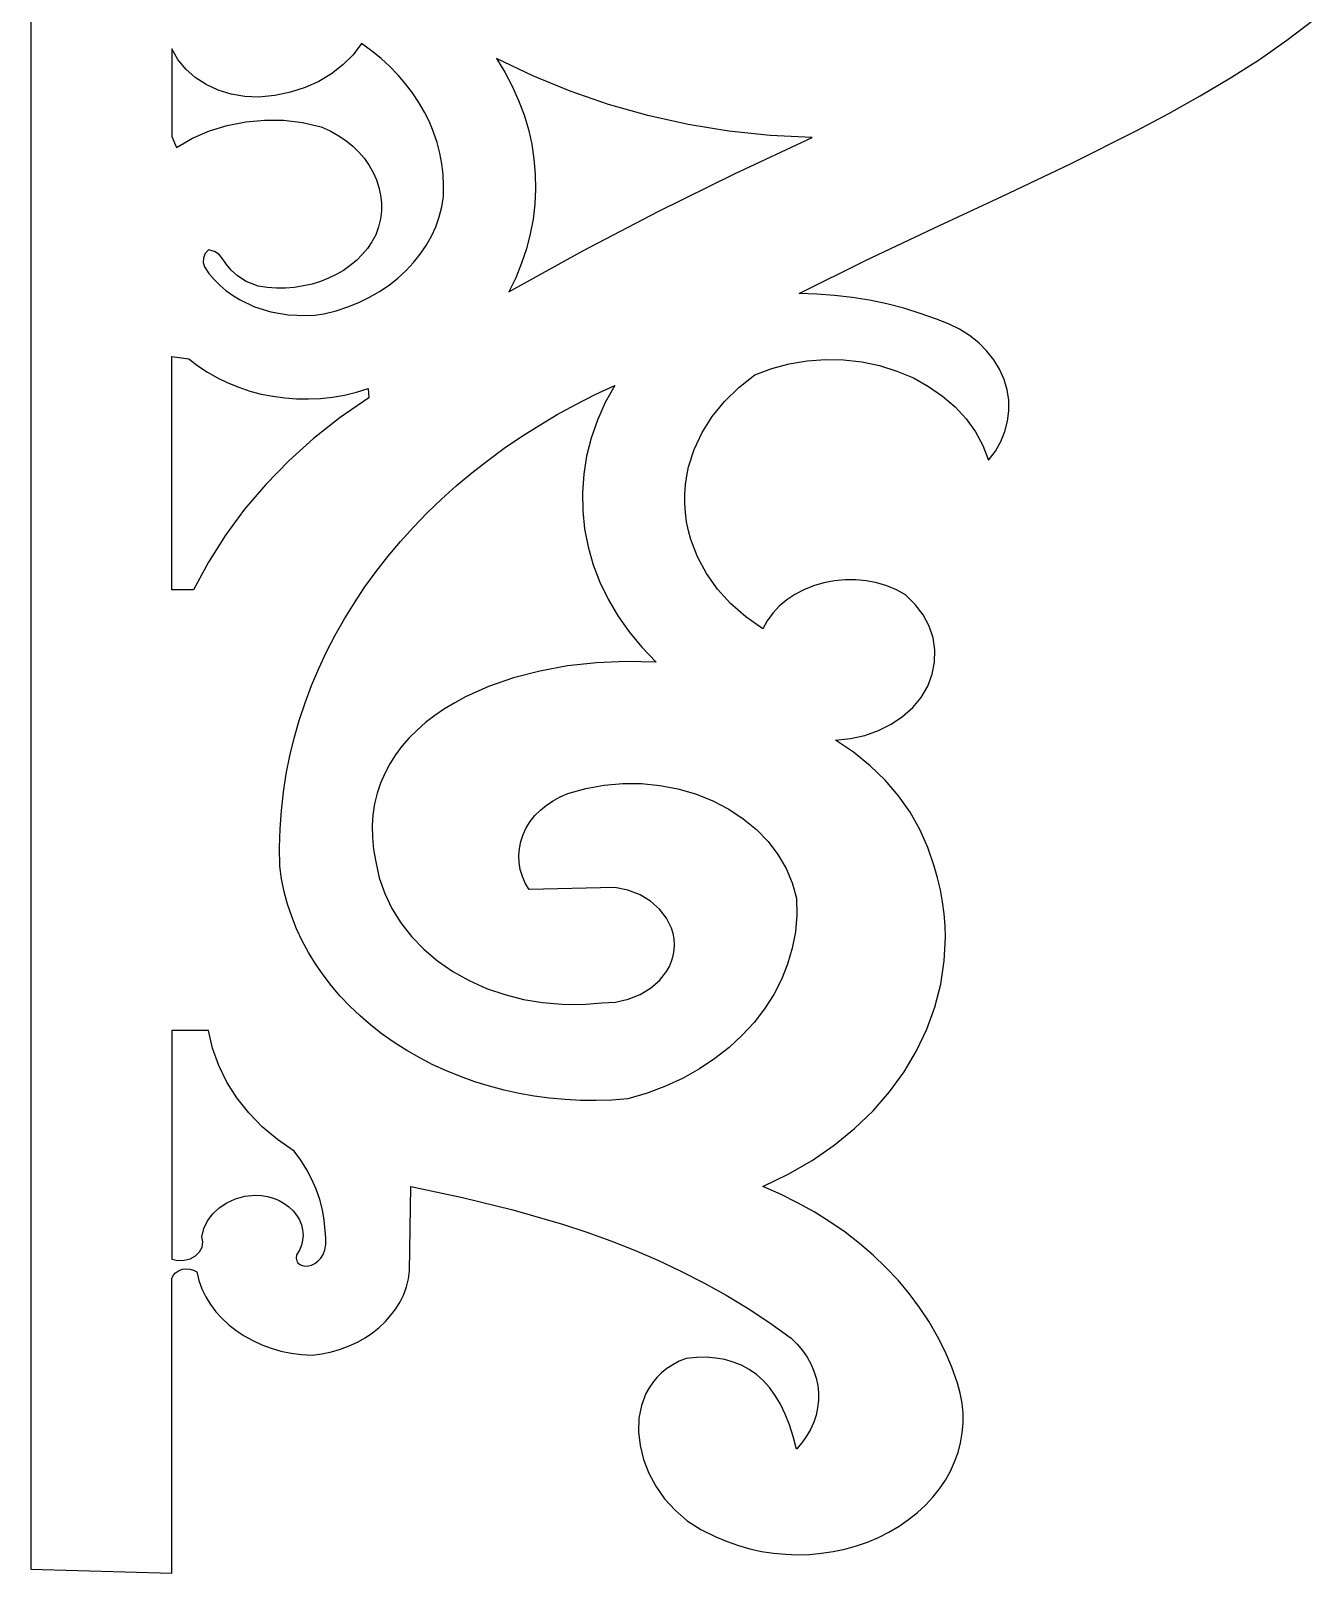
# Model space of a CAD drawing. Header units: millimetres. Extents: x -773 to -473, y -1647 to -1542.
# Drawn here: x -772.52 to -740.98, y -1647.12 to -1609.17 of the extents above; entities that cross this region are included whole.
import ezdxf

# ---------------------------------------------------------------- set-up
doc = ezdxf.new("R2010")
doc.units = ezdxf.units.MM
doc.header["$MEASUREMENT"] = 0

msp = doc.modelspace()

# ---------------------------------------------------------------- linework, layer by layer
for points in [[(-772.518739, -1542.117432), (-772.518739, -1647.018188), (-769.051759, -1647.117188), (-769.051759, -1639.865479), (-769.017579, -1639.790649), (-768.96222, -1639.72644), (-768.888947, -1639.675903), (-768.800965, -1639.642212), (-768.705293, -1639.628662), (-768.610139, -1639.635498), (-768.520203, -1639.661865), (-768.440247, -1639.707275), (-768.385926, -1639.920288), (-768.310212, -1640.125488), (-768.214112, -1640.322266), (-768.098756, -1640.509766), (-767.96515, -1640.687134), (-767.814393, -1640.85376), (-767.647584, -1641.008789), (-767.46573, -1641.151489), (-767.269929, -1641.281006), (-767.06125, -1641.396729), (-766.84076, -1641.497803), (-766.609528, -1641.583496), (-766.368623, -1641.652954), (-766.119111, -1641.705566), (-765.862061, -1641.740356), (-765.598542, -1641.756714), (-765.358918, -1641.723145), (-765.127076, -1641.673096), (-764.903962, -1641.607422), (-764.69043, -1641.526855), (-764.487428, -1641.432251), (-764.295808, -1641.324219), (-764.116486, -1641.203613), (-763.950349, -1641.071167), (-763.79831, -1640.927734), (-763.661256, -1640.77417), (-763.54007, -1640.611084), (-763.43567, -1640.439209), (-763.348939, -1640.259644), (-763.280762, -1640.072754), (-763.232087, -1639.879639), (-763.203736, -1639.680908), (-763.17154, -1637.606201), (-761.904298, -1637.873413), (-760.661561, -1638.179443), (-759.44513, -1638.533081), (-758.84726, -1638.730713), (-758.256623, -1638.943604), (-757.673402, -1639.173096), (-757.097779, -1639.420166), (-756.53, -1639.685913), (-755.970277, -1639.97168), (-755.418824, -1640.278442), (-754.875855, -1640.6073), (-754.341553, -1640.959473), (-753.816163, -1641.336182), (-753.667176, -1641.483887), (-753.536744, -1641.639648), (-753.424958, -1641.802368), (-753.331849, -1641.970947), (-753.257447, -1642.144531), (-753.201814, -1642.321777), (-753.165009, -1642.501831), (-753.147065, -1642.683472), (-753.148011, -1642.865723), (-753.16797, -1643.047485), (-753.20691, -1643.227783), (-753.264893, -1643.405518), (-753.342042, -1643.579468), (-753.438294, -1643.748779), (-753.553803, -1643.912354), (-753.688538, -1644.06897), (-753.76703, -1643.756226), (-753.858765, -1643.467773), (-753.963502, -1643.203369), (-754.081025, -1642.962891), (-754.211091, -1642.74585), (-754.353455, -1642.552002), (-754.507935, -1642.381348), (-754.674226, -1642.233276), (-754.852113, -1642.107666), (-755.041383, -1642.004395), (-755.241792, -1641.922852), (-755.453065, -1641.863159), (-755.67505, -1641.824829), (-755.90741, -1641.807617), (-756.150025, -1641.811279), (-756.402528, -1641.835571), (-756.574891, -1641.906006), (-756.73288, -1641.988525), (-756.876679, -1642.082397), (-757.00647, -1642.186768), (-757.122407, -1642.300903), (-757.224702, -1642.42395), (-757.313477, -1642.555176), (-757.388978, -1642.69397), (-757.500764, -1642.990479), (-757.561433, -1643.307373), (-757.572388, -1643.638306), (-757.535096, -1643.977051), (-757.450898, -1644.317505), (-757.32129, -1644.65332), (-757.147614, -1644.978516), (-756.931306, -1645.286499), (-756.673798, -1645.571167), (-756.376496, -1645.826416), (-756.040803, -1646.046021), (-755.668153, -1646.223633), (-755.396546, -1646.340088), (-755.117951, -1646.438721), (-754.833649, -1646.519165), (-754.54477, -1646.581787), (-754.252595, -1646.626587), (-753.958283, -1646.653564), (-753.663056, -1646.662842), (-753.368165, -1646.654541), (-753.074738, -1646.628662), (-752.784058, -1646.585327), (-752.497285, -1646.524536), (-752.215668, -1646.446411), (-751.940369, -1646.351074), (-751.672669, -1646.238525), (-751.413728, -1646.108887), (-751.164735, -1645.96228), (-750.929749, -1645.800659), (-750.712312, -1645.626831), (-750.512818, -1645.44165), (-750.331727, -1645.246216), (-750.169312, -1645.041382), (-750.026063, -1644.828125), (-749.902283, -1644.607422), (-749.798402, -1644.380127), (-749.714753, -1644.147217), (-749.651795, -1643.909668), (-749.609864, -1643.668457), (-749.589356, -1643.424438), (-749.590638, -1643.178589), (-749.614106, -1642.931885), (-749.660157, -1642.685425), (-749.729157, -1642.439941), (-749.867616, -1642.049316), (-750.03061, -1641.66748), (-750.217469, -1641.294922), (-750.427552, -1640.932373), (-750.660218, -1640.580566), (-750.914735, -1640.23999), (-751.190491, -1639.911377), (-751.486817, -1639.595459), (-751.80304, -1639.292969), (-752.13852, -1639.004395), (-752.492585, -1638.730591), (-752.864594, -1638.472168), (-753.253846, -1638.229614), (-753.65973, -1638.003906), (-754.081544, -1637.795532), (-754.518647, -1637.605225), (-753.889252, -1637.304077), (-753.301637, -1636.964233), (-752.757264, -1636.588501), (-752.257691, -1636.179688), (-751.804353, -1635.740601), (-751.398835, -1635.27417), (-751.042603, -1634.783081), (-750.737183, -1634.270264), (-750.484071, -1633.738403), (-750.284791, -1633.19043), (-750.140839, -1632.62915), (-750.053712, -1632.057373), (-750.024934, -1631.478027), (-750.032899, -1631.186401), (-750.056031, -1630.893799), (-750.094483, -1630.60083), (-750.148438, -1630.307617), (-750.21814, -1630.014648), (-750.303742, -1629.722168), (-750.453645, -1629.265015), (-750.651032, -1628.82312), (-750.894105, -1628.398682), (-751.181001, -1627.994141), (-751.509919, -1627.611816), (-751.879029, -1627.25415), (-752.2865, -1626.92334), (-752.730531, -1626.621704), (-752.358643, -1626.586548), (-752.002625, -1626.508545), (-751.667085, -1626.390503), (-751.356751, -1626.235107), (-751.076203, -1626.045044), (-750.83014, -1625.82312), (-750.623231, -1625.572266), (-750.460145, -1625.294922), (-750.347657, -1625.001465), (-750.289094, -1624.702271), (-750.283265, -1624.4021), (-750.329102, -1624.105469), (-750.425416, -1623.817139), (-750.571168, -1623.541626), (-750.765137, -1623.283691), (-751.006257, -1623.047852), (-751.230042, -1622.927979), (-751.466798, -1622.830933), (-751.713929, -1622.757324), (-751.968873, -1622.707397), (-752.229066, -1622.681763), (-752.491914, -1622.680542), (-752.754884, -1622.704346), (-753.015351, -1622.753418), (-753.266969, -1622.827148), (-753.504273, -1622.923096), (-753.725343, -1623.040039), (-753.928162, -1623.176514), (-754.110871, -1623.331177), (-754.271455, -1623.502319), (-754.408051, -1623.688721), (-754.518647, -1623.888916), (-754.936524, -1623.594482), (-755.308106, -1623.266357), (-755.631104, -1622.908203), (-755.903168, -1622.523804), (-756.121949, -1622.116943), (-756.285096, -1621.691528), (-756.345063, -1621.473022), (-756.39026, -1621.251221), (-756.42038, -1621.026611), (-756.435151, -1620.799805), (-756.434296, -1620.572632), (-756.41797, -1620.347168), (-756.386414, -1620.123901), (-756.339906, -1619.903198), (-756.203065, -1619.47168), (-756.009522, -1619.056396), (-755.761353, -1618.661377), (-755.460694, -1618.290283), (-755.109589, -1617.946899), (-754.710145, -1617.635254), (-754.294312, -1617.480347), (-753.864075, -1617.366211), (-753.423676, -1617.292847), (-752.977418, -1617.260498), (-752.529542, -1617.269165), (-752.084382, -1617.319092), (-751.64618, -1617.4104), (-751.219239, -1617.543213), (-750.813325, -1617.715088), (-750.437257, -1617.921631), (-750.093812, -1618.160034), (-749.785767, -1618.427734), (-749.51587, -1618.721924), (-749.286897, -1619.040039), (-749.101624, -1619.379395), (-748.96283, -1619.737183), (-748.795258, -1619.513184), (-748.661012, -1619.277222), (-748.560487, -1619.031738), (-748.494233, -1618.779297), (-748.462647, -1618.522095), (-748.466187, -1618.262939), (-748.505341, -1618.004272), (-748.580537, -1617.748413), (-748.690553, -1617.501465), (-748.832459, -1617.268433), (-749.004304, -1617.051392), (-749.20395, -1616.852051), (-749.429414, -1616.672363), (-749.67859, -1616.513916), (-749.949464, -1616.378784), (-750.23993, -1616.268677), (-750.641633, -1616.124878), (-751.051331, -1615.99939), (-751.468049, -1615.892212), (-751.89087, -1615.803589), (-752.318909, -1615.733643), (-752.75113, -1615.682739), (-753.186646, -1615.650879), (-753.624543, -1615.638306), (-751.989259, -1614.825073), (-750.311799, -1614.031372), (-748.621064, -1613.243408), (-746.945954, -1612.44751), (-745.3154, -1611.630005), (-744.525849, -1611.208984), (-743.758302, -1610.777344), (-743.016328, -1610.333496), (-742.30359, -1609.875732), (-741.623658, -1609.402344), (-740.980164, -1608.911621)], [(-768.934846, -1612.044922), (-768.544831, -1611.817627), (-768.127747, -1611.63562), (-767.689301, -1611.499512), (-767.235139, -1611.4104), (-766.770936, -1611.368896), (-766.302399, -1611.376099), (-765.835175, -1611.432617), (-765.37494, -1611.539307), (-765.158814, -1611.637451), (-764.957764, -1611.749756), (-764.772309, -1611.875122), (-764.603028, -1612.012329), (-764.45044, -1612.160522), (-764.315156, -1612.318359), (-764.197694, -1612.484863), (-764.098603, -1612.659058), (-764.018433, -1612.8396), (-763.957764, -1613.025513), (-763.917115, -1613.21582), (-763.897095, -1613.40918), (-763.898194, -1613.604736), (-763.921021, -1613.80127), (-763.966065, -1613.997681), (-764.033936, -1614.192993), (-764.128632, -1614.365967), (-764.240205, -1614.528809), (-764.367554, -1614.680908), (-764.509522, -1614.821777), (-764.664918, -1614.950928), (-764.832581, -1615.067871), (-765.011414, -1615.172119), (-765.200227, -1615.263062), (-765.397889, -1615.340332), (-765.603211, -1615.40332), (-765.815034, -1615.451538), (-766.032227, -1615.484619), (-766.253663, -1615.501831), (-766.47815, -1615.50293), (-766.70453, -1615.487183), (-766.931641, -1615.454102), (-767.225648, -1615.338501), (-767.438905, -1615.204102), (-767.591553, -1615.061035), (-767.703858, -1614.919189), (-767.79593, -1614.78833), (-767.888001, -1614.678345), (-768.000275, -1614.599243), (-768.152955, -1614.560913), (-768.230195, -1614.654541), (-768.272981, -1614.759888), (-768.279725, -1614.87085), (-768.248841, -1614.981201), (-768.137208, -1615.141846), (-768.011475, -1615.292358), (-767.87262, -1615.432617), (-767.721589, -1615.562012), (-767.559357, -1615.680176), (-767.386903, -1615.786987), (-767.015107, -1615.964355), (-766.613923, -1616.091064), (-766.191071, -1616.164063), (-765.754273, -1616.18042), (-765.533082, -1616.166504), (-765.31125, -1616.137207), (-765.01294, -1616.060547), (-764.725953, -1615.966064), (-764.451112, -1615.854736), (-764.189332, -1615.727173), (-763.941407, -1615.584473), (-763.708192, -1615.427246), (-763.49054, -1615.256348), (-763.289338, -1615.072876), (-763.105408, -1614.877441), (-762.939637, -1614.670898), (-762.792847, -1614.454224), (-762.665894, -1614.228149), (-762.559632, -1613.99353), (-762.474915, -1613.751221), (-762.412598, -1613.502197), (-762.373536, -1613.246948), (-762.366456, -1612.977051), (-762.378663, -1612.708862), (-762.409791, -1612.443115), (-762.459504, -1612.18042), (-762.527497, -1611.921265), (-762.613404, -1611.666504), (-762.71692, -1611.416504), (-762.837708, -1611.172119), (-762.975404, -1610.933838), (-763.1297, -1610.702271), (-763.300263, -1610.478149), (-763.486756, -1610.261963), (-763.688813, -1610.054443), (-763.906159, -1609.856079), (-764.138398, -1609.667603), (-764.385255, -1609.489746), (-764.594788, -1609.765625), (-764.842652, -1610.013794), (-765.124848, -1610.232056), (-765.437257, -1610.418457), (-765.775819, -1610.570923), (-766.136445, -1610.687256), (-766.515137, -1610.765381), (-766.907746, -1610.803223), (-767.257935, -1610.788818), (-767.594941, -1610.730469), (-767.913575, -1610.631348), (-768.208802, -1610.493896), (-768.475373, -1610.321411), (-768.708253, -1610.116455), (-768.902222, -1609.881958), (-769.052247, -1609.62085), (-769.051759, -1611.775635), (-768.935365, -1612.044922)], [(-761.064057, -1609.857788), (-760.858247, -1610.19458), (-760.677155, -1610.53833), (-760.520814, -1610.888306), (-760.389252, -1611.24353), (-760.282533, -1611.603271), (-760.200715, -1611.966431), (-760.1438, -1612.332275), (-760.111878, -1612.699951), (-760.104981, -1613.068359), (-760.123139, -1613.43689), (-760.166413, -1613.804443), (-760.234864, -1614.17041), (-760.328492, -1614.533569), (-760.447358, -1614.893311), (-760.591553, -1615.248535), (-760.761048, -1615.598633), (-758.942689, -1614.589844), (-757.093385, -1613.620361), (-755.21396, -1612.690796), (-753.30536, -1611.801758), (-754.332887, -1611.748901), (-755.350495, -1611.639893), (-756.35492, -1611.475708), (-757.342835, -1611.257202), (-758.311036, -1610.985352), (-759.256226, -1610.660767), (-760.175111, -1610.284424), (-761.064454, -1609.857422)], [(-764.209138, -1618.207031), (-764.906983, -1618.688843), (-765.562928, -1619.205444), (-766.175172, -1619.754883), (-766.742036, -1620.335449), (-767.26172, -1620.945068), (-767.732484, -1621.581909), (-768.152528, -1622.244141), (-768.520142, -1622.92981), (-769.051759, -1622.929932), (-769.051759, -1617.188354), (-768.631348, -1617.241699), (-768.409516, -1617.414551), (-768.174836, -1617.571411), (-767.92859, -1617.712036), (-767.671937, -1617.836426), (-767.406129, -1617.944092), (-767.132386, -1618.035034), (-766.851868, -1618.109009), (-766.565888, -1618.165771), (-766.275574, -1618.205078), (-765.982209, -1618.226929), (-765.686982, -1618.230835), (-765.391114, -1618.216797), (-765.095826, -1618.18457), (-764.802308, -1618.134033), (-764.511811, -1618.064697), (-764.225556, -1617.976685), (-764.209534, -1618.206787)], [(-758.158265, -1617.898315), (-758.392213, -1618.321655), (-758.585206, -1618.753784), (-758.737489, -1619.192749), (-758.849366, -1619.636963), (-758.921052, -1620.084351), (-758.952851, -1620.533325), (-758.945039, -1620.981934), (-758.897889, -1621.428223), (-758.811646, -1621.870728), (-758.686646, -1622.307373), (-758.523072, -1622.736328), (-758.32129, -1623.156006), (-758.081483, -1623.564209), (-757.803986, -1623.959473), (-757.489045, -1624.339844), (-757.136964, -1624.703613), (-757.879884, -1624.688232), (-758.608186, -1624.720337), (-759.316041, -1624.799072), (-759.997681, -1624.92334), (-760.647401, -1625.092041), (-761.259339, -1625.304565), (-761.82779, -1625.559692), (-762.093903, -1625.702881), (-762.346986, -1625.856445), (-762.586274, -1626.020264), (-762.811097, -1626.194092), (-763.020722, -1626.37793), (-763.214417, -1626.571411), (-763.39145, -1626.77478), (-763.551118, -1626.987549), (-763.692689, -1627.209961), (-763.815491, -1627.44165), (-763.918732, -1627.682617), (-764.00171, -1627.932617), (-764.063721, -1628.191528), (-764.104066, -1628.459351), (-764.121949, -1628.735962), (-764.1167, -1629.02124), (-764.087617, -1629.314941), (-764.033936, -1629.616943), (-763.947877, -1630.013672), (-763.815247, -1630.398315), (-763.637849, -1630.768433), (-763.41742, -1631.12146), (-763.155762, -1631.454834), (-762.854676, -1631.766113), (-762.515961, -1632.052612), (-762.141358, -1632.31189), (-761.73697, -1632.538818), (-761.310365, -1632.730103), (-760.86496, -1632.884888), (-760.404267, -1633.002441), (-759.931763, -1633.082031), (-759.450898, -1633.122925), (-758.96518, -1633.124268), (-758.478028, -1633.085449), (-758.141755, -1633.067383), (-757.82483, -1632.998657), (-757.533784, -1632.884155), (-757.275178, -1632.728516), (-757.055604, -1632.536499), (-756.881593, -1632.312866), (-756.813721, -1632.190796), (-756.759736, -1632.0625), (-756.720399, -1631.928833), (-756.696534, -1631.790161), (-756.688966, -1631.650391), (-756.697755, -1631.512939), (-756.722199, -1631.378784), (-756.761628, -1631.248535), (-756.882813, -1631.002441), (-757.055878, -1630.780518), (-757.275391, -1630.588379), (-757.536012, -1630.431885), (-757.832246, -1630.316406), (-758.158753, -1630.247803), (-760.265748, -1630.301025), (-760.358247, -1630.141968), (-760.429841, -1629.977295), (-760.480378, -1629.808228), (-760.509675, -1629.63623), (-760.517609, -1629.462646), (-760.503999, -1629.288818), (-760.46869, -1629.116211), (-760.411561, -1628.946289), (-760.333314, -1628.782471), (-760.235841, -1628.627319), (-760.12021, -1628.481689), (-759.987489, -1628.346924), (-759.838837, -1628.223755), (-759.675324, -1628.113525), (-759.498048, -1628.01709), (-759.308137, -1627.935547), (-758.867493, -1627.811768), (-758.416962, -1627.72998), (-757.960877, -1627.690308), (-757.503571, -1627.692383), (-757.049348, -1627.735962), (-756.60254, -1627.821045), (-756.16742, -1627.947266), (-755.748353, -1628.114502), (-755.354707, -1628.319824), (-754.994996, -1628.557739), (-754.671723, -1628.825439), (-754.38736, -1629.120117), (-754.144379, -1629.438843), (-753.945252, -1629.778687), (-753.792481, -1630.136841), (-753.688538, -1630.510498), (-753.680787, -1630.927002), (-753.715363, -1631.337158), (-753.790833, -1631.739136), (-753.905793, -1632.131348), (-754.058778, -1632.511963), (-754.248353, -1632.879517), (-754.473054, -1633.232056), (-754.731446, -1633.567993), (-755.022157, -1633.885498), (-755.343629, -1634.182983), (-755.69452, -1634.458618), (-756.073365, -1634.710815), (-756.478699, -1634.937866), (-756.909119, -1635.137939), (-757.363129, -1635.309326), (-757.839356, -1635.450439), (-758.225831, -1635.478271), (-758.611787, -1635.48999), (-758.996583, -1635.48584), (-759.379487, -1635.465942), (-759.759827, -1635.430664), (-760.136964, -1635.379883), (-760.510133, -1635.313965), (-760.878724, -1635.233032), (-761.242005, -1635.137207), (-761.599305, -1635.026733), (-761.949952, -1634.901733), (-762.293244, -1634.762329), (-762.62851, -1634.608765), (-762.955048, -1634.441162), (-763.272187, -1634.259521), (-763.579255, -1634.064331), (-763.873933, -1633.856689), (-764.154389, -1633.638184), (-764.420289, -1633.409302), (-764.671235, -1633.170532), (-764.906953, -1632.922363), (-765.127076, -1632.665283), (-765.331239, -1632.400024), (-765.519166, -1632.126831), (-765.690522, -1631.846436), (-765.84491, -1631.559082), (-765.982026, -1631.265625), (-766.101533, -1630.966309), (-766.203095, -1630.661865), (-766.286378, -1630.352661), (-766.351044, -1630.039307), (-766.396729, -1629.722168), (-766.402924, -1629.263672), (-766.38971, -1628.807617), (-766.357301, -1628.354004), (-766.306001, -1627.903564), (-766.236024, -1627.456299), (-766.147584, -1627.012817), (-766.040955, -1626.573364), (-765.916352, -1626.138184), (-765.774018, -1625.707764), (-765.614228, -1625.282349), (-765.437165, -1624.862427), (-765.243104, -1624.44812), (-765.032258, -1624.040039), (-764.804902, -1623.638184), (-764.56125, -1623.243286), (-764.301545, -1622.855469), (-764.026032, -1622.474976), (-763.734956, -1622.102417), (-763.428529, -1621.738037), (-763.107026, -1621.381958), (-762.770661, -1621.034912), (-762.419678, -1620.696899), (-762.054322, -1620.36853), (-761.674836, -1620.049927), (-761.281464, -1619.741577), (-760.874421, -1619.443726), (-760.45395, -1619.15686), (-760.020325, -1618.881104), (-759.573731, -1618.617065), (-759.114442, -1618.36499), (-758.642701, -1618.125), (-758.158753, -1617.897705)]]:
    msp.add_lwpolyline(points)
msp.add_lwpolyline([(-769.051759, -1633.769531), (-769.051759, -1639.391846), (-768.899934, -1639.424561), (-768.746033, -1639.420898), (-768.599305, -1639.38208), (-768.469056, -1639.309814), (-768.368653, -1639.210449), (-768.307496, -1639.093872), (-768.288026, -1638.967773), (-768.312562, -1638.839844), (-768.262513, -1638.636963), (-768.171876, -1638.449097), (-768.044709, -1638.279419), (-767.885072, -1638.131104), (-767.697022, -1638.007324), (-767.484711, -1637.911377), (-767.252137, -1637.846313), (-767.003449, -1637.81543), (-766.84665, -1637.825806), (-766.694794, -1637.852417), (-766.549531, -1637.894653), (-766.412598, -1637.951538), (-766.285645, -1638.022461), (-766.17038, -1638.106445), (-766.068482, -1638.202637), (-765.981629, -1638.310547), (-765.912629, -1638.427002), (-765.863374, -1638.548218), (-765.833863, -1638.672607), (-765.824036, -1638.798584), (-765.833955, -1638.924683), (-765.863557, -1639.049072), (-765.912812, -1639.170166), (-765.981751, -1639.286621), (-765.992921, -1639.364746), (-765.980897, -1639.430908), (-765.949158, -1639.484619), (-765.901002, -1639.525024), (-765.839845, -1639.55127), (-765.769105, -1639.562744), (-765.69217, -1639.558472), (-765.612366, -1639.537964), (-765.533173, -1639.500366), (-765.457917, -1639.444946), (-765.390015, -1639.37085), (-765.332825, -1639.277466), (-765.289796, -1639.16394), (-765.264222, -1639.029663), (-765.259583, -1638.873657), (-765.279237, -1638.695313), (-765.302857, -1638.435059), (-765.347779, -1638.17749), (-765.413636, -1637.923584), (-765.500153, -1637.67395), (-765.606934, -1637.429688), (-765.733643, -1637.19165), (-765.879945, -1636.960693), (-766.045441, -1636.737793), (-766.45633, -1636.450195), (-766.828858, -1636.133423), (-767.161164, -1635.790039), (-767.451356, -1635.422852), (-767.697511, -1635.034424), (-767.897767, -1634.627441), (-768.050202, -1634.204712), (-768.152955, -1633.768677)], close=True)

doc.saveas('drawing.dxf')
